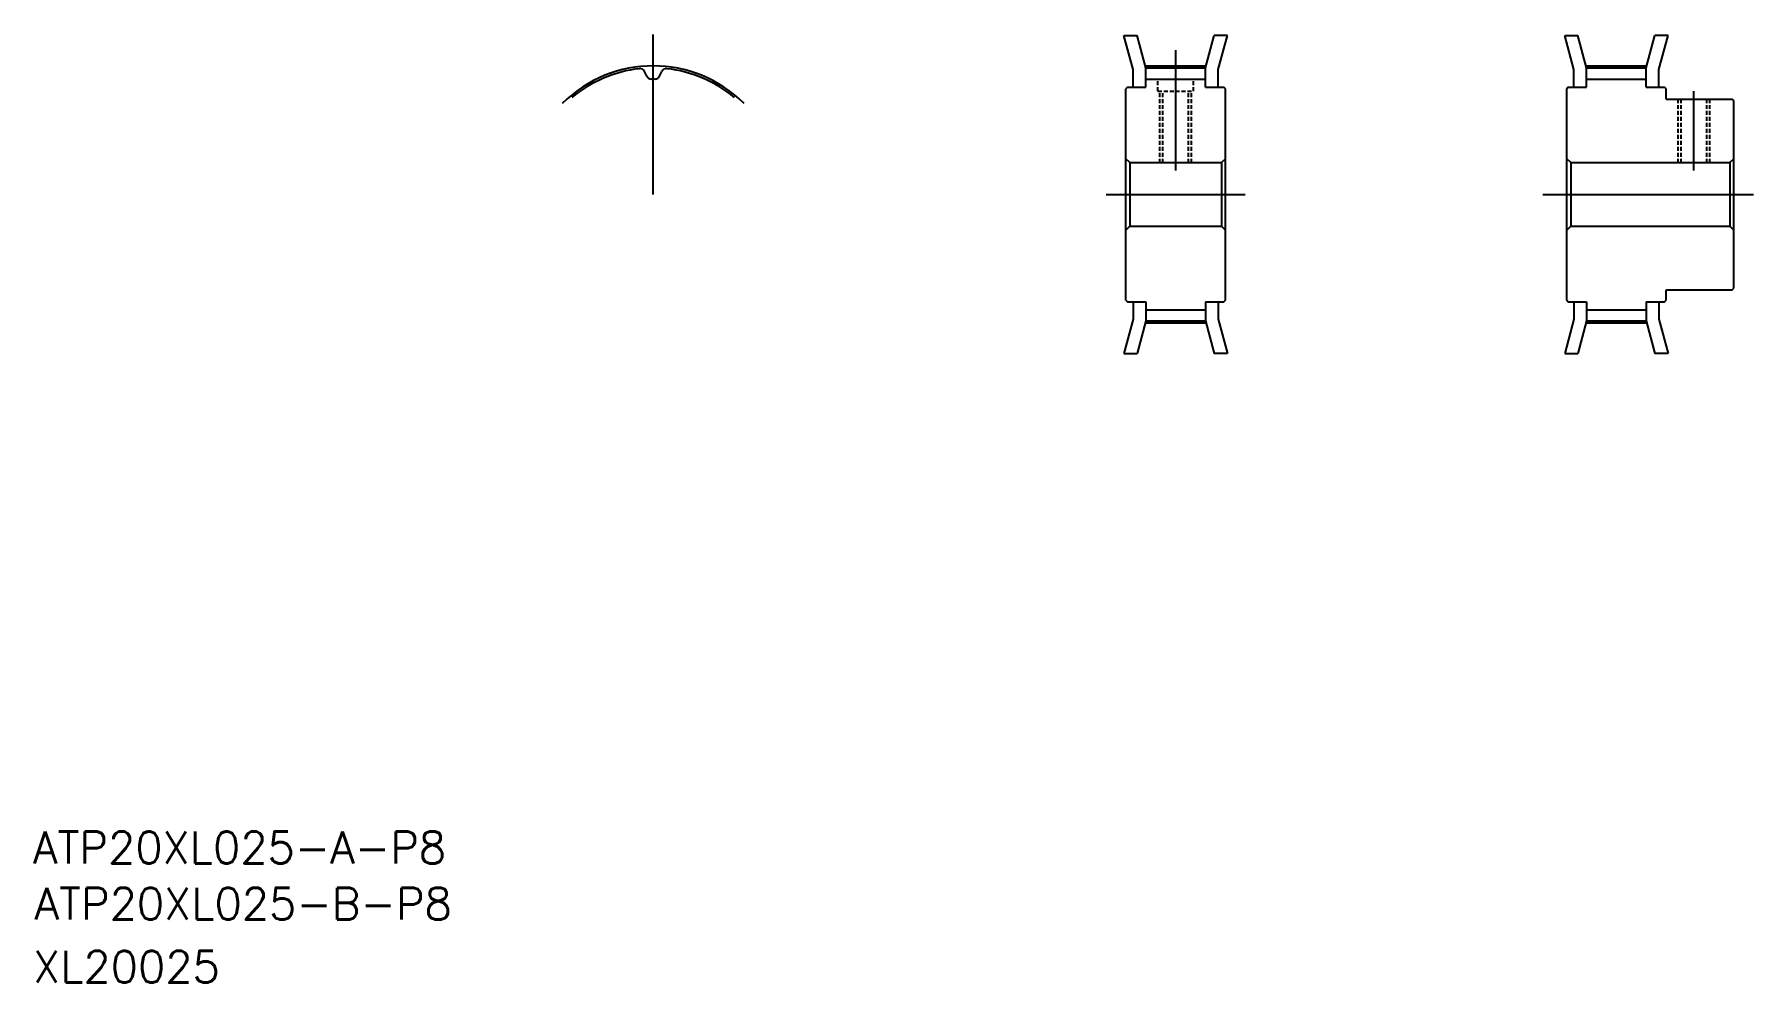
# Model space of a CAD drawing. Extents: x 10 to 226, y 10 to 129.
import ezdxf

# ---------------------------------------------------------------- set-up
doc = ezdxf.new("R2010")
doc.units = 0
doc.linetypes.add('CENTER', pattern=[50.8, 31.75, -6.35, 6.35, -6.35])
doc.linetypes.add('DASHED', pattern=[0.75, 0.5, -0.25])
doc.layers.get('0').update_dxf_attribs({"linetype": 'CONTINUOUS'})
doc.layers.add('CENTER', color=1, linetype='CENTER')
doc.styles.get("Standard").update_dxf_attribs({"font": 'txt', "bigfont": 'BIGFONT'})

msp = doc.modelspace()

# ---------------------------------------------------------------- linework, layer by layer
at = {"color": 7, "linetype": 'CONTINUOUS'}
for p, q in [((148.33, 124.87), (147.18, 129.16)), ((147.18, 129.16), (148.84, 129.16)), ((147.6, 129.16), (147.6, 129.16)), ((148.01, 129.16), (148.01, 129.16)), ((149.93, 125.08), (148.84, 129.16)), ((157.43, 125.08), (158.53, 129.16)), ((160.18, 129.16), (158.53, 129.16)), ((159.03, 124.87), (160.18, 129.16)), ((203.75, 124.87), (202.6, 129.16)), ((202.6, 129.16), (204.25, 129.16)), ((205.35, 125.08), (204.25, 129.16)), ((212.85, 125.08), (213.94, 129.16)), ((215.6, 129.16), (213.94, 129.16)), ((214.45, 124.87), (215.6, 129.16)), ((87.17, 124.03), (86.89, 124.64)), ((88.78, 124.03), (89.06, 124.64)), ((148.33, 122.66), (148.33, 124.87)), ((149.93, 125.08), (157.43, 125.08)), ((149.93, 122.66), (149.93, 125.08)), ((149.93, 123.68), (157.43, 123.68)), ((157.43, 122.66), (157.43, 125.08)), ((159.03, 122.66), (159.03, 124.87)), ((203.75, 122.66), (203.75, 124.87)), ((205.35, 125.08), (212.85, 125.08)), ((205.35, 122.66), (205.35, 125.08)), ((205.35, 123.68), (212.85, 123.68)), ((212.85, 122.66), (212.85, 125.08)), ((214.45, 122.66), (214.45, 124.87)), ((147.63, 122.66), (147.43, 122.46)), ((147.43, 95.86), (147.43, 122.46)), ((147.63, 122.66), (149.93, 122.66)), ((157.43, 122.66), (159.73, 122.66)), ((159.93, 122.46), (159.73, 122.66)), ((159.93, 95.86), (159.93, 122.46)), ((203.05, 122.66), (202.85, 122.46)), ((202.85, 95.86), (202.85, 122.46)), ((203.05, 122.66), (205.35, 122.66)), ((212.85, 122.66), (215.15, 122.66)), ((215.35, 122.46), (215.15, 122.66)), ((215.35, 121.16), (215.35, 122.46)), ((215.35, 121.16), (223.65, 121.16)), ((223.85, 120.96), (223.65, 121.16)), ((223.85, 97.36), (223.85, 120.96)), ((147.93, 113.16), (147.43, 113.66)), ((147.93, 113.16), (159.43, 113.16)), ((147.93, 113.16), (147.93, 105.16)), ((159.43, 113.16), (159.93, 113.66)), ((159.43, 113.16), (159.43, 105.16)), ((203.35, 113.16), (202.85, 113.66)), ((203.35, 113.16), (223.35, 113.16)), ((203.35, 113.16), (203.35, 105.16)), ((223.35, 113.16), (223.85, 113.66)), ((223.35, 113.16), (223.35, 105.16)), ((147.43, 104.66), (147.93, 105.16)), ((147.93, 105.16), (159.43, 105.16)), ((159.93, 104.66), (159.43, 105.16)), ((202.85, 104.66), (203.35, 105.16)), ((203.35, 105.16), (223.35, 105.16)), ((223.85, 104.66), (223.35, 105.16)), ((223.65, 97.16), (223.85, 97.36)), ((147.43, 95.86), (147.63, 95.66)), ((147.63, 95.66), (149.93, 95.66)), ((148.33, 95.66), (148.33, 93.46)), ((149.93, 95.66), (149.93, 93.25)), ((157.43, 95.66), (157.43, 93.25)), ((157.43, 95.66), (159.73, 95.66)), ((159.03, 95.66), (159.03, 93.46)), ((159.73, 95.66), (159.93, 95.86)), ((202.85, 95.86), (203.05, 95.66)), ((203.05, 95.66), (205.35, 95.66)), ((203.75, 95.66), (203.75, 93.46)), ((205.35, 95.66), (205.35, 93.25)), ((212.85, 95.66), (215.15, 95.66)), ((212.85, 95.66), (212.85, 93.25)), ((214.45, 95.66), (214.45, 93.46)), ((215.15, 95.66), (215.35, 95.86)), ((215.35, 97.16), (223.65, 97.16)), ((215.35, 95.86), (215.35, 97.16)), ((148.33, 93.46), (147.18, 89.16)), ((149.93, 93.25), (148.84, 89.16)), ((149.93, 94.65), (157.43, 94.65)), ((149.93, 93.25), (157.43, 93.25)), ((157.43, 93.25), (158.53, 89.16)), ((159.03, 93.46), (160.18, 89.16)), ((203.75, 93.46), (202.6, 89.16)), ((205.35, 93.25), (204.25, 89.16)), ((205.35, 94.65), (212.85, 94.65)), ((205.35, 93.25), (212.85, 93.25)), ((212.85, 93.25), (213.94, 89.16)), ((214.45, 93.46), (215.6, 89.16)), ((147.18, 89.16), (148.84, 89.16)), ((160.18, 89.16), (158.53, 89.16)), ((202.6, 89.16), (204.25, 89.16)), ((215.6, 89.16), (213.94, 89.16))]:
    msp.add_line(p, q, dxfattribs=at)
at = {"color": 3, "linetype": 'DASHED'}
for p, q in [((151.43, 122.16), (151.43, 123.68)), ((155.93, 122.16), (155.93, 123.68)), ((151.43, 122.16), (155.93, 122.16)), ((151.68, 113.16), (151.68, 122.16)), ((152.08, 113.16), (152.08, 122.16)), ((155.28, 113.16), (155.28, 122.16)), ((155.68, 113.16), (155.68, 122.16)), ((216.85, 113.16), (216.85, 121.16)), ((217.25, 113.16), (217.25, 121.16)), ((220.45, 113.16), (220.45, 121.16)), ((220.85, 113.16), (220.85, 121.16))]:
    msp.add_line(p, q, dxfattribs=at)
at = {"color": 7, "linetype": 'CONTINUOUS'}
for centre, radius, start, end in [((87.98, 109.16), 15.91, 96.1579, 130), ((86.33, 124.38), 0.61, 25, 96.1579), ((87.72, 124.29), 0.61, 205, 270.9542), ((87.98, 109.16), 14.51, 89.0458, 90.9542), ((88.23, 124.29), 0.61, 269.0458, 335), ((89.62, 124.38), 0.61, 83.8421, 155), ((87.98, 109.16), 15.91, 50, 83.8421)]:
    msp.add_arc(centre, radius, start, end, dxfattribs=at)
at = {"layer": 'CENTER', "color": 1, "linetype": 'CENTER'}
for p, q in [((87.98, 109.16), (87.98, 129.3)), ((153.68, 112.16), (153.68, 127.33)), ((149.93, 125.33), (157.43, 125.33)), ((205.35, 125.33), (212.85, 125.33)), ((218.85, 112.16), (218.85, 122.16)), ((144.93, 109.16), (162.43, 109.16)), ((199.85, 109.16), (226.35, 109.16)), ((149.93, 92.99), (157.43, 92.99)), ((205.35, 92.99), (212.85, 92.99))]:
    msp.add_line(p, q, dxfattribs=at)
msp.add_arc((87.98, 109.16), 16.17, 45, 135, dxfattribs=at)

# ---------------------------------------------------------------- texts
at = {"color": 7, "linetype": 'CONTINUOUS'}
for s, p in [('ATP20XL025-A-P8', (10, 25)), ('ATP20XL025-B-P8', (10.2, 17.93)), ('XL20025', (10, 10))]:
    msp.add_text(s, height=4, dxfattribs=at).set_placement(p)

doc.saveas('drawing.dxf')
